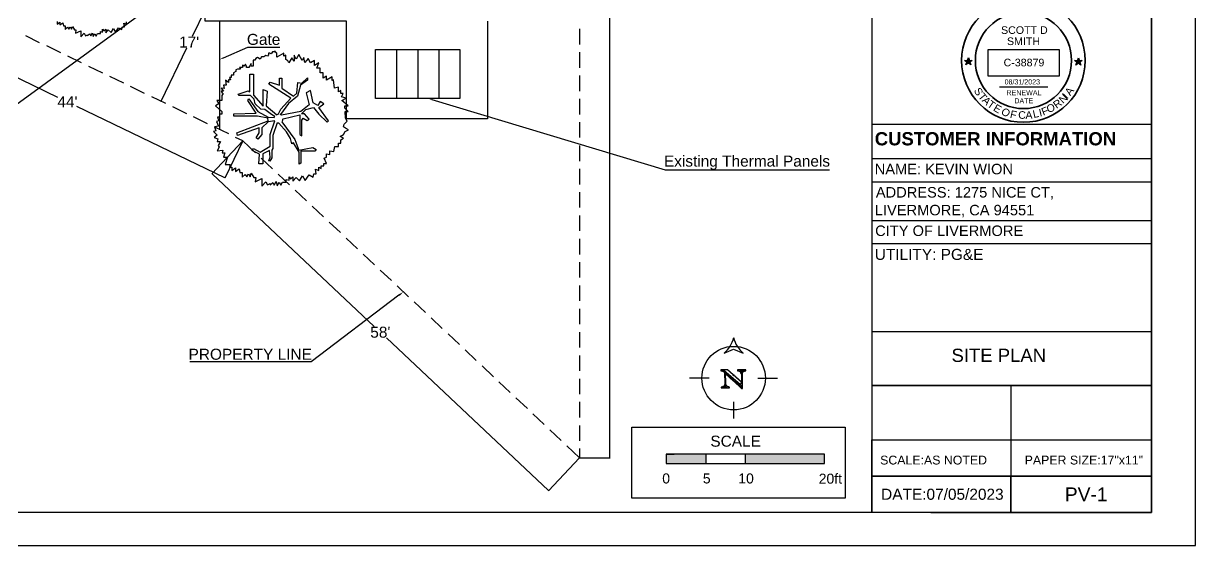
# Model space of a CAD drawing. Header units: millimetres. Extents: x 351 to 7480, y -14642 to -8468.
# Drawn here: x 2774 to 3836, y -9578 to -9105 of the extents above; entities that cross this region are included whole.
import ezdxf

# ---------------------------------------------------------------- set-up
doc = ezdxf.new("R2010")
doc.units = ezdxf.units.MM
doc.layers.add('PDF2_0', color=7, linetype='Continuous', true_color=0x636466)
for name, color, linetype in [('PDF2_PDF2_Geometry', 7, 'Continuous'), ('PDF2_PDF_Geometry', 7, 'Continuous'), ('PDF2_Text', 7, 'Continuous'), ('PDF_Text', 7, 'Continuous')]:
    doc.layers.add(name, color=color, linetype=linetype)
doc.styles.add('PDF Arial', font='arial.ttf')
doc.styles.add('PDF Arial Bold', font='arialbd.ttf')
doc.styles.get("Standard").update_dxf_attribs({"font": 'arial.ttf'})
picture_1 = doc.add_image_def('image33.png', size_in_pixel=(858, 321))

# ---------------------------------------------------------------- blocks, each defined once
blk = doc.blocks.new('star')
h = blk.add_hatch(color=256)
h.dxf.hatch_style = 1
h.paths.add_polyline_path([(116.5, 62.57), (116.86, 62.57), (116.68, 63.12)])
h.paths.add_polyline_path([(116.68, 62.02), (116.97, 62.23), (116.86, 62.57), (116.5, 62.57), (116.39, 62.23)])
h.paths.add_polyline_path([(116.5, 62.57), (115.92, 62.57), (116.39, 62.23)])
h.paths.add_polyline_path([(116.39, 62.23), (116.21, 61.67), (116.68, 62.02)])
h.paths.add_polyline_path([(116.68, 62.02), (117.15, 61.67), (116.97, 62.23)])
h.paths.add_polyline_path([(116.97, 62.23), (117.44, 62.57), (116.86, 62.57)])
for p, q in [((115.92, 62.57), (117.44, 62.57)), ((117.15, 61.67), (115.92, 62.57)), ((116.21, 61.67), (116.68, 63.12)), ((117.44, 62.57), (116.21, 61.67)), ((116.68, 63.12), (117.15, 61.67))]:
    blk.add_line(p, q)
blk = doc.blocks.new('a')
at = {"color": 1, "char_height": 15, "attachment_point": 1}
for s, insert, rotation in [('{\\C256;S}', (169, 149), 301.8504), ('{\\C256;A}', (335, 138.5), 54.6588), ('{\\C256;T}', (176.1, 138.5), 308.5602), ('{\\C256;A}', (182.8, 131.2), 313.9392), ('{\\C256;T}', (190.6, 123.2), 324.7462), ('{\\C256;R}', (311.3, 116.8), 36.4598), ('{\\C256;N}', (322.6, 125.5), 43.0781), ('{\\C256;I}', (344.8, 127.8), 227.4846), ('{\\C256;E}', (201.4, 115.5), 330.0103), ('{\\C256;O}', (218.6, 109.1), 319.6464), ('{\\C256;A}', (258.4, 100.3), 1.6689), ('{\\C256;L}', (271.7, 101.5), 12.6875), ('{\\C256;I}', (283.7, 104.3), 13.6115), ('{\\C256;F}', (288.3, 105.4), 21.5682), ('{\\C256;O}', (299, 112.2), 12.6875)]:
    blk.add_mtext_dynamic_manual_height_columns(s, width=30.733, gutter_width=125, heights=[0], dxfattribs=dict(at, insert=insert, rotation=rotation))
at = {"color": 1, "insert": (244.5, 100.5), "char_height": 15, "attachment_point": 1}
blk.add_mtext_dynamic_manual_height_columns('{\\C256;C}', width=30.733, gutter_width=125, heights=[0], dxfattribs=at)
blk = doc.blocks.new('1')
at = {"color": 1, "xscale": 0.1018808021228187, "yscale": 0.1018808021228187, "zscale": 0.1018808021228187}
blk.add_blockref('a', (510.97, 81.39), dxfattribs=at)
at = {"color": 1, "insert": (534.46, 91.84), "char_height": 1.528, "attachment_point": 1, "rotation": 347.3366}
blk.add_mtext_dynamic_manual_height_columns('{\\C256;F}', width=1.5282, gutter_width=12.74, heights=[0], dxfattribs=at)

msp = doc.modelspace()

# ---------------------------------------------------------------- linework, layer by layer
at = {"lineweight": 30}
msp.add_line((3658.7, -9162.1), (3702.5, -9162.1), dxfattribs=at)
at = {"lineweight": 35}
for radius in [56, 43.6]:
    msp.add_circle((3680.3, -9138.3), radius, dxfattribs=at)
at = {"layer": 'PDF2_0', "color": 7, "lineweight": 25}
for p, q in [((3500.1, -9495.1), (3464.4, -9495.1)), ((3500.1, -9503.6), (3500.1, -9495.1)), ((3464.4, -9503.6), (3500.1, -9503.6))]:
    msp.add_line(p, q, dxfattribs=at)
for points in [[(2136.5, -8478.1), (2136.5, -9578), (3836.3, -9578), (3836.3, -8478.1)], [(3093, -9128.4), (3169.5, -9128.4), (3169.5, -9172.6), (3093, -9172.6)], [(3325.2, -9470.8), (3518.8, -9470.8), (3518.8, -9535), (3325.2, -9535)]]:
    msp.add_lwpolyline(points, close=True, dxfattribs=at)
at = {"layer": 'PDF2_0', "color": 7, "lineweight": 30}
for points in [[(3194.6, -9102.7), (3194.6, -9191.2), (3066.6, -9191.2), (3066.6, -9102.7), (2938.7, -9102.7), (2938.7, -8997.8), (3026.3, -8903.1), (3005.1, -8886.6), (3066.6, -8886.6)], [(2788.5, -9122.2), (2775.9, -9116)], [(3277.9, -9109.6), (3277.9, -9123.7)], [(2807.6, -9131.3), (2794.9, -9125.1)], [(2826.6, -9140.5), (2814, -9134.4)], [(3277.9, -9130.8), (3277.9, -9144.9)], [(2845.7, -9149.7), (2833, -9143.6)], [(2864.7, -9158.9), (2852, -9152.8)], [(3277.9, -9151.8), (3277.9, -9166)], [(2883.7, -9168.1), (2871, -9161.9)], [(2902.8, -9177.3), (2890.1, -9171.2)], [(3277.9, -9173), (3277.9, -9187.1)], [(2921.8, -9186.5), (2909.1, -9180.4)], [(2940.8, -9195.7), (2928.1, -9189.5)], [(2959.9, -9204.9), (2947.2, -9198.7)], [(3277.9, -9194.2), (3277.9, -9208.2)], [(2984.3, -9222), (2972.8, -9211.2), (2966.2, -9208)], [(3277.9, -9215.3), (3277.9, -9229.4)], [(2999.7, -9236.4), (2989.4, -9226.8)], [(3015, -9250.9), (3004.8, -9241.2)], [(3277.9, -9236.4), (3277.9, -9250.6)], [(3030.5, -9265.4), (3020.2, -9255.7)], [(3277.9, -9257.6), (3277.9, -9271.6)], [(3045.8, -9279.9), (3035.6, -9270.2)], [(3061.3, -9294.3), (3051, -9284.7)], [(3277.9, -9278.7), (3277.9, -9292.8)], [(3076.6, -9308.9), (3066.4, -9299.2)], [(3277.9, -9299.9), (3277.9, -9314)], [(3092.1, -9323.4), (3081.8, -9313.7)], [(3107.4, -9337.8), (3097.1, -9328.2)], [(3277.9, -9321), (3277.9, -9335.1)], [(3122.8, -9352.4), (3112.6, -9342.7)], [(3277.9, -9342.1), (3277.9, -9356.2)], [(3138.2, -9366.8), (3127.9, -9357.2)], [(3277.9, -9363.3), (3277.9, -9377.4)], [(3153.5, -9381.3), (3143.3, -9371.6)], [(3169, -9395.8), (3158.7, -9386.2)], [(3277.9, -9384.4), (3277.9, -9398.5)], [(3184.3, -9410.3), (3174.1, -9400.7)], [(3277.9, -9405.6), (3277.9, -9419.7)], [(3199.8, -9424.9), (3189.5, -9415.1)], [(3215.1, -9439.3), (3204.9, -9429.7)], [(3277.9, -9426.7), (3277.9, -9440.8)], [(3230.6, -9453.8), (3220.3, -9444.1)], [(3277.9, -9447.8), (3277.9, -9461.9)], [(3245.9, -9468.3), (3235.6, -9458.6)], [(3261.3, -9482.8), (3251.1, -9473.1)], [(3277.9, -9469), (3277.9, -9483.1)], [(3277.9, -9490.1), (3277.9, -9498.4), (3266.4, -9487.6)]]:
    msp.add_lwpolyline(points, dxfattribs=at)
at = {"layer": 'PDF2_0', "color": 7, "lineweight": 25}
for points in [[(2949.1, -9045.9), (2715.6, -9216.1), (2541.4, -9216.1)], [(3305.4, -9498.2), (3305.4, -9058.3)], [(2950.3, -9068), (2926.9, -9116.4)], [(2951.7, -9102.7), (2951.7, -9201)], [(2670.7, -9106.7), (2804.7, -9171.6)], [(2898.6, -9175.1), (2922, -9126.7)], [(2955.1, -9136), (2977.2, -9126.1), (3006.1, -9126.1)], [(3112.1, -9128.4), (3112.1, -9172.6)], [(3131.4, -9128.4), (3131.4, -9172.6)], [(3150.5, -9128.4), (3150.5, -9172.6)], [(2898.5, -9175.3), (2898.7, -9175.3)], [(3143.9, -9173.6), (3355.5, -9237.5), (3504.6, -9237.5)], [(2956.4, -9244.8), (2822.3, -9180)], [(2972.8, -9211.2), (2944.7, -9241.1)], [(2972.8, -9211.2), (2956.5, -9245)], [(2944.9, -9241.1), (3091.8, -9379.4)], [(3114.2, -9351.1), (3034.6, -9411.5), (3034.5, -9411.5), (2924.6, -9411.5)], [(3249.7, -9528.1), (3102.8, -9389.8)], [(3277.9, -9498.4), (3249.7, -9528.3)], [(3278, -9498.4), (3305.6, -9498.4)], [(3428.4, -9503.6), (3428.4, -9495.1), (3356.4, -9495.1), (3356.4, -9503.6), (3464.4, -9503.6)], [(3464.4, -9495.1), (3392.4, -9495.1), (3356.4, -9495.1), (3363.6, -9495.1)], [(3392.4, -9495.1), (3392.4, -9503.6)]]:
    msp.add_lwpolyline(points, dxfattribs=at)
at = {"layer": 'PDF2_0', "color": 3, "lineweight": 25}
for points in [[(2804.3, -9103.1), (2804.3, -9105.3), (2806.9, -9103.5), (2806.9, -9106.1), (2809.5, -9104.3), (2810, -9107), (2811.6, -9107), (2811.6, -9110.3), (2813.7, -9108.2), (2815.1, -9110), (2816.2, -9107.9), (2817.3, -9109.9), (2818.2, -9107.4), (2820.1, -9110.6), (2821.4, -9110.6), (2821, -9113.5), (2825.8, -9111.3), (2825.8, -9116.8), (2828.8, -9113.6), (2830.1, -9116), (2831.9, -9115), (2831.9, -9116), (2833.8, -9114.2), (2834.9, -9116), (2836.3, -9113.5), (2836.9, -9116.5), (2838.4, -9114), (2839.7, -9116.2), (2840.9, -9113.8), (2843.6, -9113.8), (2843.6, -9112.1), (2845.6, -9112.6), (2845.6, -9109.9), (2846.6, -9111.5), (2848.5, -9110), (2848.5, -9113.1), (2850.6, -9110.6), (2853.3, -9113), (2855.4, -9109.3), (2857.3, -9112.6), (2860.1, -9108.6), (2863.1, -9110.3), (2863.7, -9107.8), (2865.4, -9107.8), (2864.7, -9104.5), (2867.3, -9105.5), (2867.3, -9103.2)], [(3004.7, -9187.2), (3007.2, -9182.4), (3016.1, -9172.5), (2996.3, -9159.9), (2997.5, -9157.9), (3006, -9160.8), (3006, -9154.3), (3008, -9154.3), (3008, -9163.5), (3018.6, -9170.7), (3021.8, -9167.9), (3022.7, -9158.1), (3026.3, -9158.7), (3031.2, -9154.1), (3031.2, -9156), (3025.1, -9160.6), (3022.4, -9170.6), (3014, -9177.3), (3006.7, -9187.4)], [(3003.9, -9194.9), (3000, -9206.4), (3000, -9218), (2999, -9219.6), (2999, -9226.5), (2997.2, -9229.7), (2996.2, -9229.1), (2997.4, -9225.8), (2996.9, -9220), (2990.8, -9222.9), (2990.8, -9232), (2987.3, -9232), (2987.7, -9223.2), (2981.3, -9219.9), (2982.3, -9218.1), (2988.3, -9221.5), (2997.5, -9216.1), (2997.5, -9205.3), (3001.8, -9193.1), (2995.8, -9193.9), (2989.8, -9199.2), (2989.8, -9205.4), (2986.3, -9209.7), (2984.8, -9208.4), (2987.4, -9203.9), (2987.4, -9199.4), (2967.8, -9206.2), (2967.3, -9203.9), (2995.6, -9193), (2995.3, -9190.7), (2985.9, -9188.8), (2964.5, -9188.8), (2964.5, -9186.7), (2984.7, -9186.1), (2977.2, -9174.5), (2978.1, -9172.9), (2986.3, -9184.4), (2995.6, -9189.8), (3001.4, -9189.9)], [(3008.1, -9193.9), (3019.9, -9209.8), (3023.4, -9219.5), (3036.2, -9217.3), (3039.1, -9219), (3038.1, -9220.6), (3025.2, -9220.6), (3025.2, -9231.5), (3023.7, -9232.4), (3023.7, -9221.4), (3018.7, -9212.9), (3017.2, -9213.7), (3015.9, -9209), (3012.4, -9203.1), (3005.2, -9195.1)]]:
    msp.add_lwpolyline(points, dxfattribs=at)
msp.add_lwpolyline([(3017.1, -9135.9), (3014.5, -9140.4), (3013.4, -9138.6), (3011.6, -9137.5), (3011.6, -9133.5), (3009.9, -9134.5), (3009.9, -9131.8), (3003.6, -9135.3), (3003.6, -9131.8), (3002.1, -9130.9), (3002.1, -9129.5), (3001.5, -9130.5), (2999.5, -9130.5), (2998.5, -9132.2), (2997.2, -9131.6), (2995.9, -9131.6), (2995.9, -9133.1), (2995.1, -9134.5), (2993.7, -9133.8), (2991.8, -9134.9), (2989.6, -9134.9), (2988.3, -9137), (2985.9, -9135.7), (2984.5, -9136.5), (2983.5, -9138.1), (2982.2, -9138.1), (2982.2, -9143.3), (2980.2, -9143.3), (2980.2, -9141.1), (2979, -9143.2), (2978.1, -9144.7), (2976, -9144.7), (2976, -9143.4), (2975, -9141.6), (2974, -9143.4), (2972.4, -9142.4), (2972.4, -9144.5), (2969.6, -9144.5), (2970.5, -9146.1), (2967.9, -9146.1), (2966.5, -9146.9), (2966.5, -9148.2), (2964.3, -9149.5), (2964.3, -9151.6), (2962.2, -9151.6), (2962.2, -9153.8), (2960.5, -9153.8), (2961.6, -9155.8), (2959.7, -9155.8), (2959.7, -9158.3), (2956.9, -9156), (2957.7, -9160.8), (2955.1, -9160.8), (2955.8, -9163.7), (2953.1, -9163.3), (2955.2, -9166), (2953, -9166), (2953.9, -9167.7), (2954.8, -9168.1), (2953.7, -9169.9), (2953.7, -9174.6), (2949.1, -9174.6), (2950.8, -9177.6), (2947.9, -9179.3), (2953.7, -9184.4), (2953.7, -9186.8), (2951.5, -9186.8), (2951.5, -9189.6), (2949.8, -9189.6), (2950.9, -9193), (2948.9, -9193.6), (2950.7, -9197.8), (2947, -9198.3), (2948.3, -9202), (2946, -9202.8), (2949.3, -9206), (2946.7, -9208.2), (2950.1, -9209.2), (2949.4, -9211.8), (2952.4, -9211.8), (2950.4, -9215.2), (2951.3, -9216.9), (2949.5, -9220.1), (2954.7, -9219.5), (2954, -9222.1), (2956.5, -9222.1), (2955.1, -9225.8), (2958.9, -9225.8), (2956.8, -9232.5), (2961.3, -9232.5), (2960.6, -9235), (2962.8, -9235), (2962.8, -9237.9), (2966.2, -9235.6), (2966.2, -9238.9), (2969.5, -9236.6), (2970.1, -9239.9), (2972.1, -9239.9), (2972.1, -9244.2), (2974.7, -9241.5), (2976.4, -9243.7), (2977.9, -9241.1), (2979.3, -9243.6), (2980.4, -9240.5), (2982.7, -9244.5), (2984.4, -9244.5), (2983.8, -9248.2), (2989.8, -9245.3), (2989.8, -9252.2), (2993.6, -9248.2), (2995.2, -9251.1), (2997.4, -9249.9), (2997.4, -9251.1), (2999.9, -9248.9), (3001.1, -9251.2), (3003, -9248.1), (3003.8, -9251.9), (3005.6, -9248.8), (3007.1, -9251.4), (3008.8, -9248.5), (3012, -9248.5), (3012, -9246.3), (3014.6, -9246.9), (3014.6, -9243.6), (3015.8, -9245.7), (3018.1, -9243.7), (3018.1, -9247.6), (3020.9, -9244.5), (3024.2, -9247.4), (3026.9, -9242.8), (3029.2, -9247), (3032.8, -9242), (3036.5, -9244.1), (3037.2, -9241), (3039.3, -9241), (3038.6, -9236.9), (3041.7, -9238.1), (3041.7, -9235.1), (3043.7, -9236.2), (3043.7, -9233.8), (3046, -9233.8), (3046, -9231.8), (3048.4, -9231.8), (3046.5, -9226.8), (3048.6, -9226), (3048.6, -9222.8), (3051.6, -9223.5), (3051.6, -9220.2), (3055.2, -9220.9), (3056.1, -9216.2), (3059.5, -9216.2), (3059.5, -9213.2), (3061.5, -9213.2), (3061.5, -9210.2), (3064, -9208.8), (3061, -9207.1), (3064.1, -9205.3), (3065.5, -9202.7), (3068.4, -9201.1), (3065.7, -9199.5), (3063.9, -9198.4), (3064.5, -9196), (3067.4, -9193.4), (3065.8, -9190.6), (3065.5, -9184.5), (3068.2, -9184.5), (3065.1, -9181.6), (3065.1, -9179.5), (3068.2, -9179.5), (3062.4, -9174.6), (3066.4, -9172.3), (3062.1, -9171.1), (3063.7, -9168.2), (3061.4, -9168.2), (3061.4, -9165.4), (3059.3, -9166.6), (3059.3, -9162.5), (3055.9, -9163.4), (3055, -9155.7), (3053.6, -9156.5), (3053.6, -9153.2), (3048.5, -9156.2), (3048.5, -9152.5), (3045.5, -9154.2), (3045.5, -9149.4), (3042.9, -9149.4), (3042.9, -9145.4), (3039.8, -9145.4), (3041.7, -9140.4), (3037.7, -9142.8), (3037.7, -9138.2), (3034.1, -9140.3), (3032, -9136.6), (3028.9, -9140), (3028, -9135.5), (3026.4, -9138.3), (3023.4, -9133), (3021, -9137), (3019.1, -9133.6), (3019.1, -9139)], close=True, dxfattribs=at)
for points in [[(3001.4, -9189.8, -0.046748), (3001.7, -9189.2), (2998.6, -9187.4), (2992.7, -9182.8), (2989.1, -9182.3), (2983.9, -9177.5), (2982.9, -9173.5), (2979.6, -9170.1), (2969.4, -9170.1), (2968.5, -9168.7), (2977.4, -9165.9), (2979, -9166.8), (2979, -9150.7), (2982.4, -9150.7), (2982.4, -9169.6), (2991.2, -9179.7), (2991.2, -9164.7), (2994.7, -9166), (2993.9, -9179.5), (3003.5, -9187.5)], [(3009.2, -9191.1), (3024.5, -9187.6), (3024.5, -9191.5), (3024.5, -9205.5), (3026.1, -9206.5), (3026.1, -9196.6), (3026.1, -9192.5), (3027.3, -9190.6), (3030.9, -9192.7), (3032.8, -9191.6), (3028.6, -9186.7), (3025.9, -9186.7), (3029.7, -9182.6), (3036.7, -9181), (3041.7, -9187), (3049, -9194.3), (3050.4, -9192.9), (3041.6, -9180.9), (3046.2, -9177.6), (3042.7, -9175.6), (3040.7, -9179.1), (3036.5, -9176.7), (3034, -9165.5), (3030.2, -9167.7), (3032.8, -9178.5), (3025.2, -9184.5), (3007.7, -9188, 0.074415), (3006.6, -9187.4)]]:
    msp.add_lwpolyline(points, format="xyb", dxfattribs=at)
for start, end in [(97.6135, 115.9058), (250.9992, 270), (316.615, 360)]:
    msp.add_arc((3005.2, -9191), 3.95, start, end, dxfattribs=at)
at = {"layer": 'PDF2_0', "color": 7, "transparency": 33554559}
for points in [[(2955.3, -9136.5), (2951.7, -9137.4), (2954.8, -9135.4)], [(2898.5, -9175.1), (2898.6, -9175.1), (2898.5, -9175.2)], [(3143.7, -9174.2), (3140.5, -9172.6), (3144.1, -9173)], [(2944.9, -9241), (2944.8, -9241.1), (2944.7, -9240.9)], [(2956.4, -9244.8), (2956.4, -9244.8), (2956.6, -9244.8)], [(3113.8, -9350.4), (3118.2, -9348), (3114.8, -9351.7)], [(3305.4, -9498.2), (3305.5, -9498.2), (3305.4, -9498.4)], [(3392.4, -9495.1), (3356.4, -9495.1), (3392.4, -9503.6)], [(3356.4, -9495.1), (3392.4, -9503.6), (3356.4, -9503.6)], [(3500.1, -9495.1), (3428.4, -9495.1), (3500.1, -9503.6)], [(3428.4, -9495.1), (3500.1, -9503.6), (3428.4, -9503.6)], [(3249.7, -9528), (3249.6, -9528.1), (3249.8, -9528.2)]]:
    msp.add_solid(points, dxfattribs=at)
at = {"layer": 'PDF2_PDF2_Geometry', "lineweight": 30}
for points in [[(3409, -9403.6), (3417.6, -9400.1), (3426.3, -9403.6)], [(3424.8, -9429.9), (3412, -9418.8), (3406.1, -9418.8), (3406.1, -9419.5), (3406.2, -9419.5), (3408.4, -9419.5), (3408.7, -9419.5), (3409.2, -9419.6), (3409.6, -9419.8), (3410, -9419.9), (3410.3, -9420.1), (3410.6, -9420.5), (3410.9, -9420.8), (3423.8, -9432.1)], [(3424.9, -9434.9), (3410.3, -9421.6), (3410.3, -9422.2), (3417.6, -9428.9), (3417.6, -9428.8)], [(3424.6, -9422.7), (3424.8, -9429.9), (3423.8, -9432.1), (3424, -9432.3), (3424.4, -9432.8), (3424.5, -9433), (3424.5, -9433.1), (3424.8, -9433.6), (3424.9, -9434.1), (3424.9, -9434.4), (3424.9, -9434.9), (3424.8, -9435.6), (3425.7, -9435.6), (3425.5, -9422.9), (3425.5, -9422.5), (3425.5, -9421.9), (3425.6, -9421.5), (3424.8, -9421.4), (3424.6, -9420.9), (3424.5, -9420.6), (3424.1, -9420.1), (3423.8, -9419.9), (3423.4, -9419.8), (3422.9, -9419.5), (3426.1, -9419.5), (3428.6, -9419.5), (3428.6, -9418.8), (3421.1, -9418.8), (3421.1, -9419.5), (3421.5, -9419.6), (3422, -9419.7), (3422.5, -9419.8), (3422.8, -9419.9), (3423.3, -9420.1), (3423.5, -9420.4), (3423.6, -9420.5), (3424, -9420.8), (3424.3, -9421.2), (3424.5, -9421.8), (3424.5, -9422.1), (3424.6, -9422.7), (3424.8, -9421.4)], [(3395.4, -9426.2), (3377.7, -9426.2)], [(3417.5, -9428.8), (3424.8, -9435.6), (3424.9, -9434.9), (3418.3, -9428.8)], [(3419.4, -9428.2), (3423.8, -9432.1), (3424.8, -9429.9), (3420.2, -9425.8)], [(3439.6, -9426.2), (3457.4, -9426.2)], [(3417.6, -9447.8), (3417.6, -9462.8)]]:
    msp.add_lwpolyline(points, dxfattribs=at)
for points in [[(3409.6, -9430.8), (3409.6, -9430.9), (3409.6, -9431.4), (3409.5, -9431.8), (3409.5, -9431.9), (3409.8, -9432.3), (3409.9, -9432.6), (3410.1, -9433), (3410.3, -9433.5), (3410.4, -9433.7), (3410.7, -9433.9), (3411.2, -9434.4), (3408.2, -9434.4), (3406.4, -9435.1), (3414, -9435.1), (3414, -9434.4), (3413.6, -9434.3), (3413.1, -9434.2), (3412.6, -9434), (3412.3, -9433.9), (3411.8, -9433.8), (3411.4, -9433.5), (3411.2, -9433), (3410.9, -9432.8), (3410.7, -9432.3), (3410.6, -9431.8), (3410.6, -9431.6), (3410.5, -9431), (3410.5, -9430.6), (3410.4, -9429.9), (3410.3, -9422.2), (3410.3, -9421.6), (3410, -9421.2), (3409.6, -9420.8), (3409.3, -9420.5), (3409, -9420.2), (3408.7, -9419.9), (3408.2, -9419.8), (3407.7, -9419.5), (3408.4, -9419.5), (3406.2, -9419.5), (3406.4, -9419.5), (3406.9, -9419.6), (3407.4, -9419.8), (3407.8, -9419.9), (3407.9, -9419.9), (3408.2, -9420.3), (3408.7, -9420.6), (3409, -9420.9), (3409.4, -9421.3)], [(3428.6, -9419.5), (3426.1, -9419.5), (3425.8, -9419.7), (3425.5, -9419.9), (3425.3, -9420.4), (3425, -9420.8), (3424.8, -9421.4), (3425.6, -9421.5), (3425.8, -9421), (3426, -9420.9), (3426.3, -9420.6), (3426.5, -9420.2), (3427, -9419.9), (3427.3, -9419.8), (3427.6, -9419.7), (3428.2, -9419.6)], [(3409.5, -9431.9), (3409.4, -9432.3), (3409.2, -9432.8), (3408.9, -9433.2), (3408.6, -9433.6), (3408.3, -9433.8), (3407.9, -9433.9), (3407.5, -9434.1), (3407, -9434.3), (3406.4, -9434.4), (3406.4, -9435.1), (3408.2, -9434.4), (3408.6, -9434.1), (3409, -9433.8), (3409.3, -9433.5), (3409.4, -9433.2), (3409.7, -9432.8), (3409.8, -9432.3)]]:
    msp.add_lwpolyline(points, close=True, dxfattribs=at)
msp.add_circle((3417.6, -9426.2), 28.8, dxfattribs=at)
at = {"layer": 'PDF2_PDF2_Geometry', "lineweight": 0}
for centre in [(3417.5, -9423.6), (3424.4, -9421.7), (3424.8, -9433.5)]:
    msp.add_circle(centre, 0.5, dxfattribs=at)
at = {"layer": 'PDF2_PDF2_Geometry', "lineweight": 30}
for centre, start, end in [((3391, -9382.8), 311.0449, 345.8661), ((3444.2, -9382.8), 194.0845, 228.9111)]:
    msp.add_arc(centre, 27.5, start, end, dxfattribs=at)
at = {"layer": 'PDF2_PDF_Geometry', "lineweight": 25}
for points in [[(3796.4, -8508), (3796.4, -9548), (2176.4, -9548), (2176.4, -8508), (3796.4, -8508), (3796.4, -9548), (3542.9, -9548), (3542.9, -9515.2), (3796.4, -9515.2), (3542.9, -9515.2), (3542.9, -9482.2), (3796.4, -9482.2)], [(3796.4, -9025.9), (3796.4, -9482.2), (3796.4, -9515.2), (3796.4, -9548), (3796.4, -8943.3), (3542.9, -8943.3), (3542.9, -9548)], [(3542.9, -9195.9), (3796.4, -9195.9)], [(3542.9, -9227.2), (3796.4, -9227.2)], [(3542.9, -9248.3), (3796.4, -9248.3)], [(3542.9, -9283.2), (3796.5, -9283.2)], [(3542.9, -9304.3), (3796.5, -9304.3)], [(3542.9, -9383.9), (3796.5, -9383.9)], [(3546.4, -9433), (3796.4, -9433), (3542.9, -9433), (3796.4, -9433), (3668.8, -9433), (3668.8, -9482.2), (3796.4, -9482.2), (3796.4, -9433)], [(3668.8, -9482.2), (3668.8, -9515.2), (3668.8, -9548)]]:
    msp.add_lwpolyline(points, dxfattribs=at)
msp.add_lwpolyline([(3796.4, -9515.2), (3796.4, -9548), (3668.8, -9548), (3668.8, -9515.2)], close=True, dxfattribs=at)
at = {"layer": 'PDF2_PDF_Geometry', "color": 251, "lineweight": 25, "true_color": 0x525252}
msp.add_lwpolyline([(3596.5, -9548), (3796.4, -9548)], dxfattribs=at)

# ---------------------------------------------------------------- block references
at = {"xscale": 4.597039828451667, "yscale": 4.597039828451667, "zscale": 4.597039828451667, "rotation": 287.9700872862333}
for p in [(3192.4, -8717.5), (3292.1, -8717.6)]:
    msp.add_blockref('star', p, dxfattribs=at)
at = {"color": 1, "xscale": 4.51217474996896, "yscale": 4.51217474996896, "zscale": 4.51217474996896}
msp.add_blockref('1', (1257.6, -9597.7), dxfattribs=at)

# ---------------------------------------------------------------- texts
at = {"attachment_point": 1}
for s, width, heights, insert, char_height, line_spacing_factor in [('SCOTT D\\P  SMITH', 46.347, [0], (3660, -9107.3), 6.9, 0.88), ('RENEWAL\\P    DATE', 31.395, [17], (3664.9, -9165.2), 4.6, 0.96)]:
    msp.add_mtext_dynamic_manual_height_columns(s, width=width, gutter_width=4.6, heights=heights, dxfattribs=dict(at, insert=insert, char_height=char_height, line_spacing_factor=line_spacing_factor))
for s, width, insert, char_height in [('C-38879', 41.59, (3662.3, -9136.7), 6.9), ('08/31/2023', 38.133, (3663.2, -9155.4), 4.6)]:
    msp.add_mtext_dynamic_manual_height_columns(s, width=width, gutter_width=4.6, heights=[0], dxfattribs=dict(at, insert=insert, char_height=char_height))
at = {"layer": 'PDF2_Text', "attachment_point": 7}
for s, insert, char_height, style in [('Gate', (2976.4, -9124.3), 10, 'PDF Arial'), ("17'", (2914.9, -9126.6), 10, 'PDF Arial'), ("44'", (2804.6, -9180.7), 10, 'PDF Arial'), ('CUSTOMER INFORMATION', (3545.5, -9215.4), 12, 'PDF Arial Bold'), ('Existing Thermal Panels', (3354.4, -9237.5), 10, 'PDF Arial'), ('NAME: KEVIN WION', (3545.5, -9241.6), 9.5, 'PDF Arial'), ('ADDRESS: 1275 NICE CT,', (3546.5, -9264.3), 9.5, 'PDF Arial'), ('LIVERMORE, CA 94551', (3545.6, -9280.4), 9.5, 'PDF Arial'), ('CITY OF LIVERMORE', (3545.9, -9297.5), 9.5, 'PDF Arial'), ('UTILITY: PG&E', (3545.5, -9319.2), 10, 'PDF Arial'), ("58'", (3088.2, -9389.7), 10, 'PDF Arial'), ('PROPERTY LINE', (2923.5, -9409.7), 10, 'PDF Arial'), ('SITE PLAN', (3615.1, -9411.7), 12, 'PDF Arial'), ('SCALE', (3396.5, -9488.5), 10, 'PDF Arial'), ('0', (3352.9, -9521.8), 9.08, 'PDF Arial'), ('5', (3389.7, -9521.8), 9.08, 'PDF Arial'), ('10', (3421.8, -9521.8), 9.08, 'PDF Arial'), ('20ft', (3494.7, -9522), 9.08, 'PDF Arial'), ('DATE:07/05/2023', (3551.3, -9536.6), 10, 'PDF Arial'), ('PV-1', (3717.8, -9537.8), 12.5, 'PDF Arial')]:
    msp.add_mtext(s, dxfattribs=dict(at, insert=insert, char_height=char_height, style=style))
at = {"layer": 'PDF_Text', "insert": (3550.4, -9504.6), "char_height": 8, "attachment_point": 7, "style": 'PDF Arial'}
msp.add_mtext('SCALE:AS NOTED           PAPER SIZE:17"x11"', dxfattribs=at)

# ---------------------------------------------------------------- pictures from other files: only their frames are drawn
at = {"color": 7, "true_color": 0xffffff}
image = msp.add_image(picture_1, insert=(3648.2, -9152.6), size_in_units=(64.6, 24.2), dxfattribs=dict(at, brightness=7, contrast=73))
image.dxf.flags = 15

doc.saveas('drawing.dxf')
